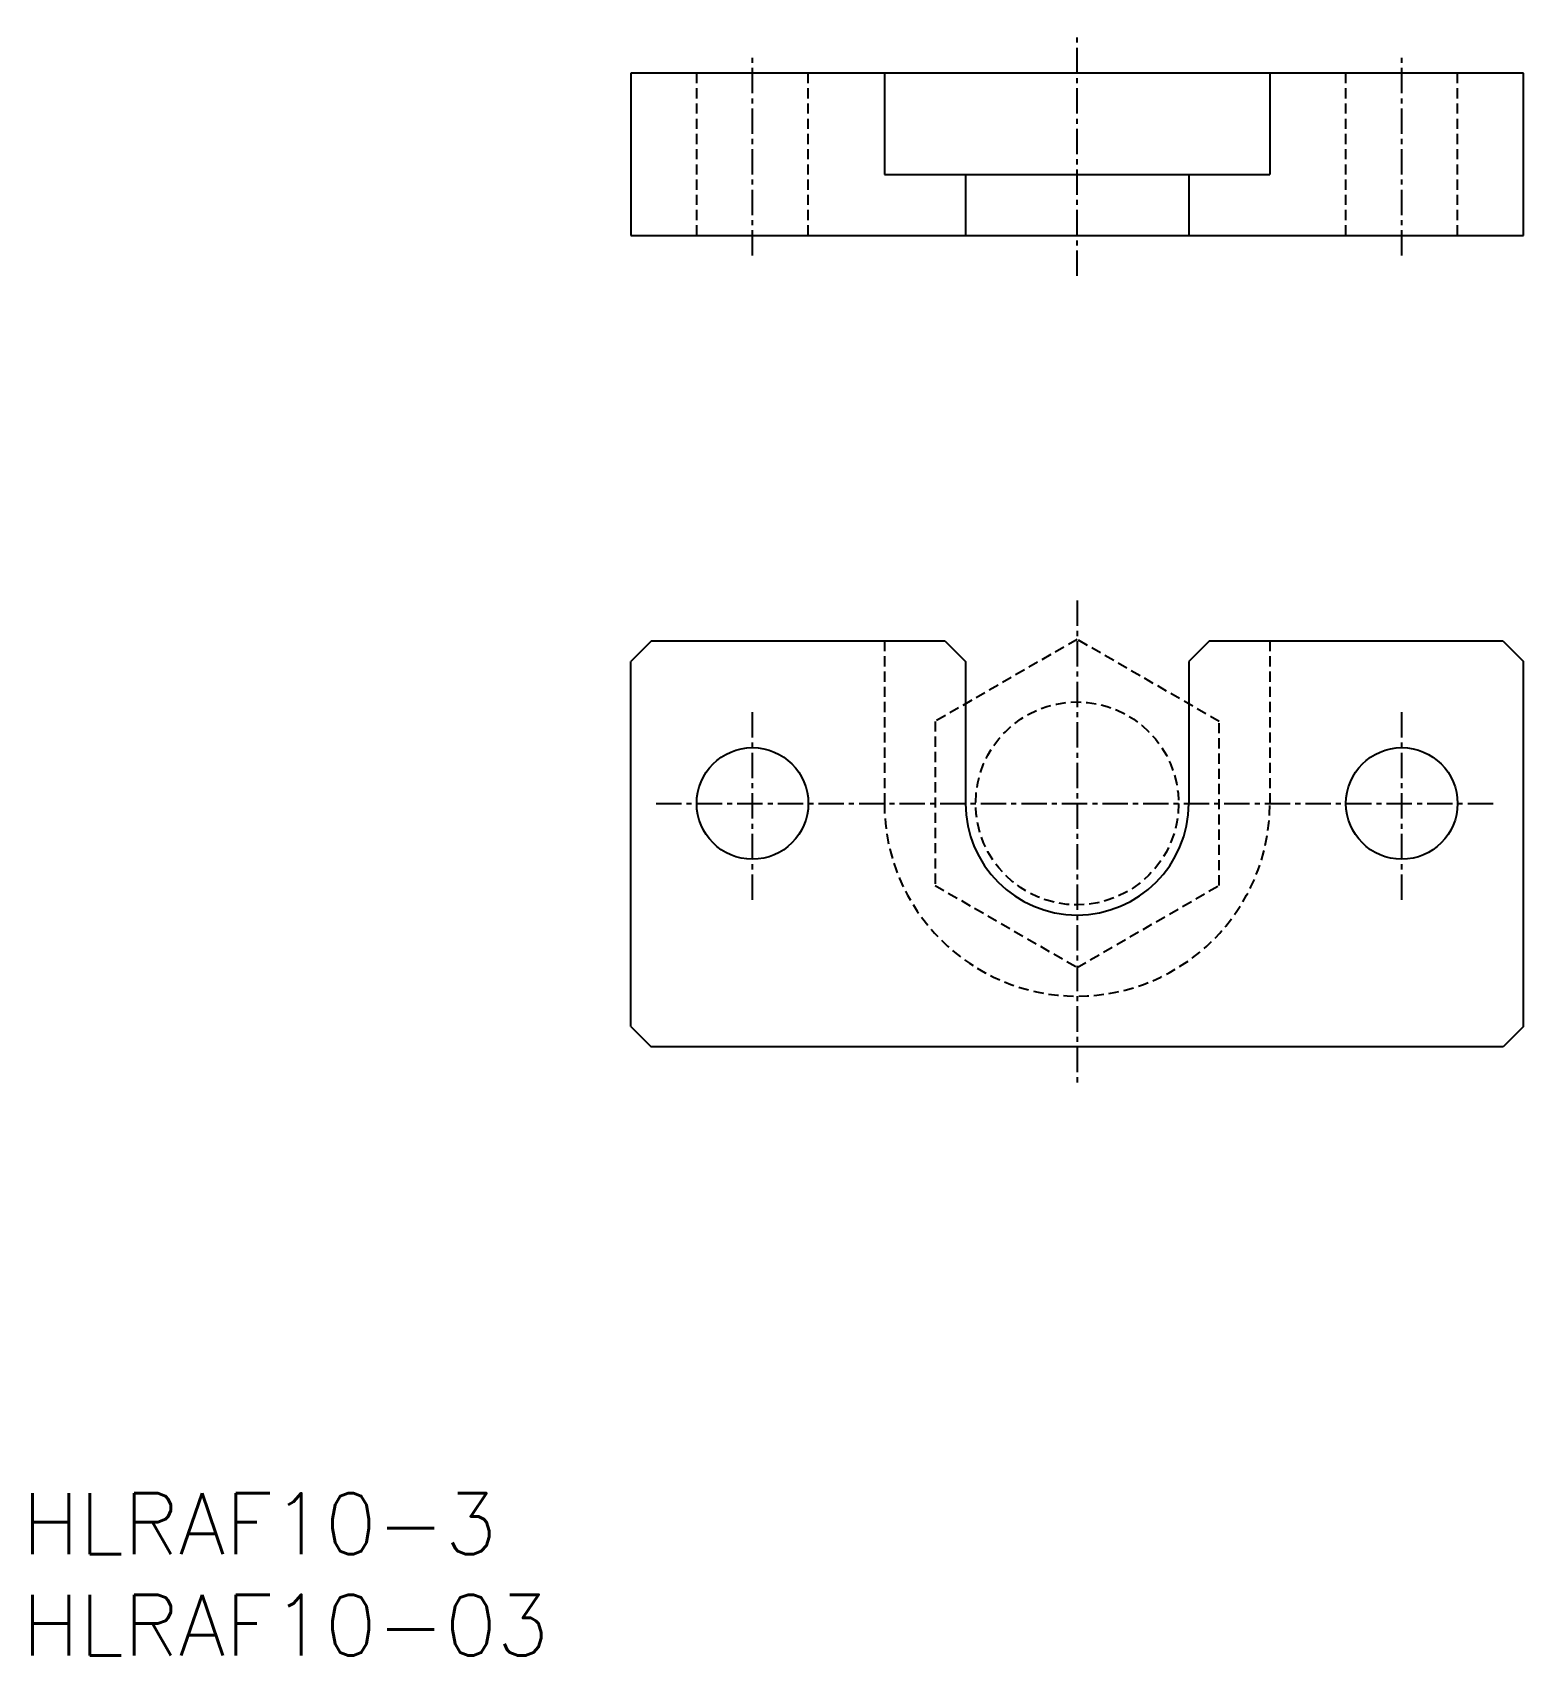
# Model space of a CAD drawing. Extents: x 0.5 to 74, y 0 to 80.
import ezdxf

# ---------------------------------------------------------------- set-up
doc = ezdxf.new("R2010")
doc.units = 0
doc.linetypes.add('CENTER', pattern=[2, 1.25, -0.25, 0.25, -0.25])
doc.linetypes.add('DASHED', pattern=[0.75, 0.5, -0.25])
doc.layers.get('0').update_dxf_attribs({"linetype": 'CONTINUOUS'})
doc.layers.add('CENTER', color=1, linetype='CENTER')
doc.styles.get("Standard").update_dxf_attribs({"font": 'txt.shx'})

# ---------------------------------------------------------------- blocks, each defined once
blk = doc.blocks.new('*U12')
at = {"color": 7, "linetype": 'CONTINUOUS'}
blk.add_text('HLRAF10-03', height=3, dxfattribs=at).set_placement((0, 0))
blk = doc.blocks.new('*U13')
at = {"color": 7, "linetype": 'CONTINUOUS'}
blk.add_text('HLRAF10-3', height=3, dxfattribs=at).set_placement((0, 5))

msp = doc.modelspace()

# ---------------------------------------------------------------- linework, layer by layer
at = {"color": 7, "linetype": 'CONTINUOUS'}
for p, q in [((74, 78), (30, 78)), ((30, 78), (30, 70)), ((42.5, 78), (42.5, 73)), ((61.5, 78), (61.5, 73)), ((74, 70), (74, 78)), ((42.5, 73), (61.5, 73)), ((46.5, 73), (46.5, 70)), ((57.5, 73), (57.5, 70)), ((30, 70), (74, 70)), ((31, 50), (30, 49)), ((45.5, 50), (31, 50)), ((45.5, 50), (46.5, 49)), ((58.5, 50), (57.5, 49)), ((73, 50), (58.5, 50)), ((73, 50), (74, 49)), ((30, 31), (30, 49)), ((46.5, 49), (46.5, 42)), ((57.5, 49), (57.5, 42)), ((74, 31), (74, 49)), ((30, 31), (31, 30)), ((74, 31), (73, 30)), ((73, 30), (31, 30))]:
    msp.add_line(p, q, dxfattribs=at)
at = {"color": 3, "linetype": 'DASHED'}
for p, q in [((33.25, 70), (33.25, 78)), ((38.75, 70), (38.75, 78)), ((65.25, 70), (65.25, 78)), ((70.75, 70), (70.75, 78)), ((42.5, 50), (42.5, 42)), ((52, 50.083), (45, 46.041)), ((59, 46.041), (52, 50.083)), ((61.5, 50), (61.5, 42)), ((45, 46.041), (45, 37.959)), ((59, 37.959), (59, 46.041)), ((45, 37.959), (52, 33.917)), ((52, 33.917), (59, 37.959))]:
    msp.add_line(p, q, dxfattribs=at)
msp.add_circle((52, 42), 5, dxfattribs=at)
at = {"color": 7, "linetype": 'CONTINUOUS'}
for centre in [(36, 42), (68, 42)]:
    msp.add_circle(centre, 2.75, dxfattribs=at)
at = {"color": 3, "linetype": 'DASHED'}
msp.add_arc((52, 42), 9.5, 180, 0, dxfattribs=at)
at = {"color": 7, "linetype": 'CONTINUOUS'}
msp.add_arc((52, 42), 5.5, 180, 0, dxfattribs=at)
at = {"layer": 'CENTER', "color": 1, "linetype": 'CENTER'}
for p, q in [((52, 68), (52, 80)), ((36, 69), (36, 79)), ((68, 69), (68, 79)), ((52, 52), (52, 28)), ((36, 37.25), (36, 46.75)), ((68, 37.25), (68, 46.75)), ((31.25, 42), (72.75, 42))]:
    msp.add_line(p, q, dxfattribs=at)

# ---------------------------------------------------------------- block references
at = {"color": 7, "linetype": 'CONTINUOUS'}
for name in ['*U13', '*U12']:
    msp.add_blockref(name, (0, 0), dxfattribs=at)

doc.saveas('drawing.dxf')
